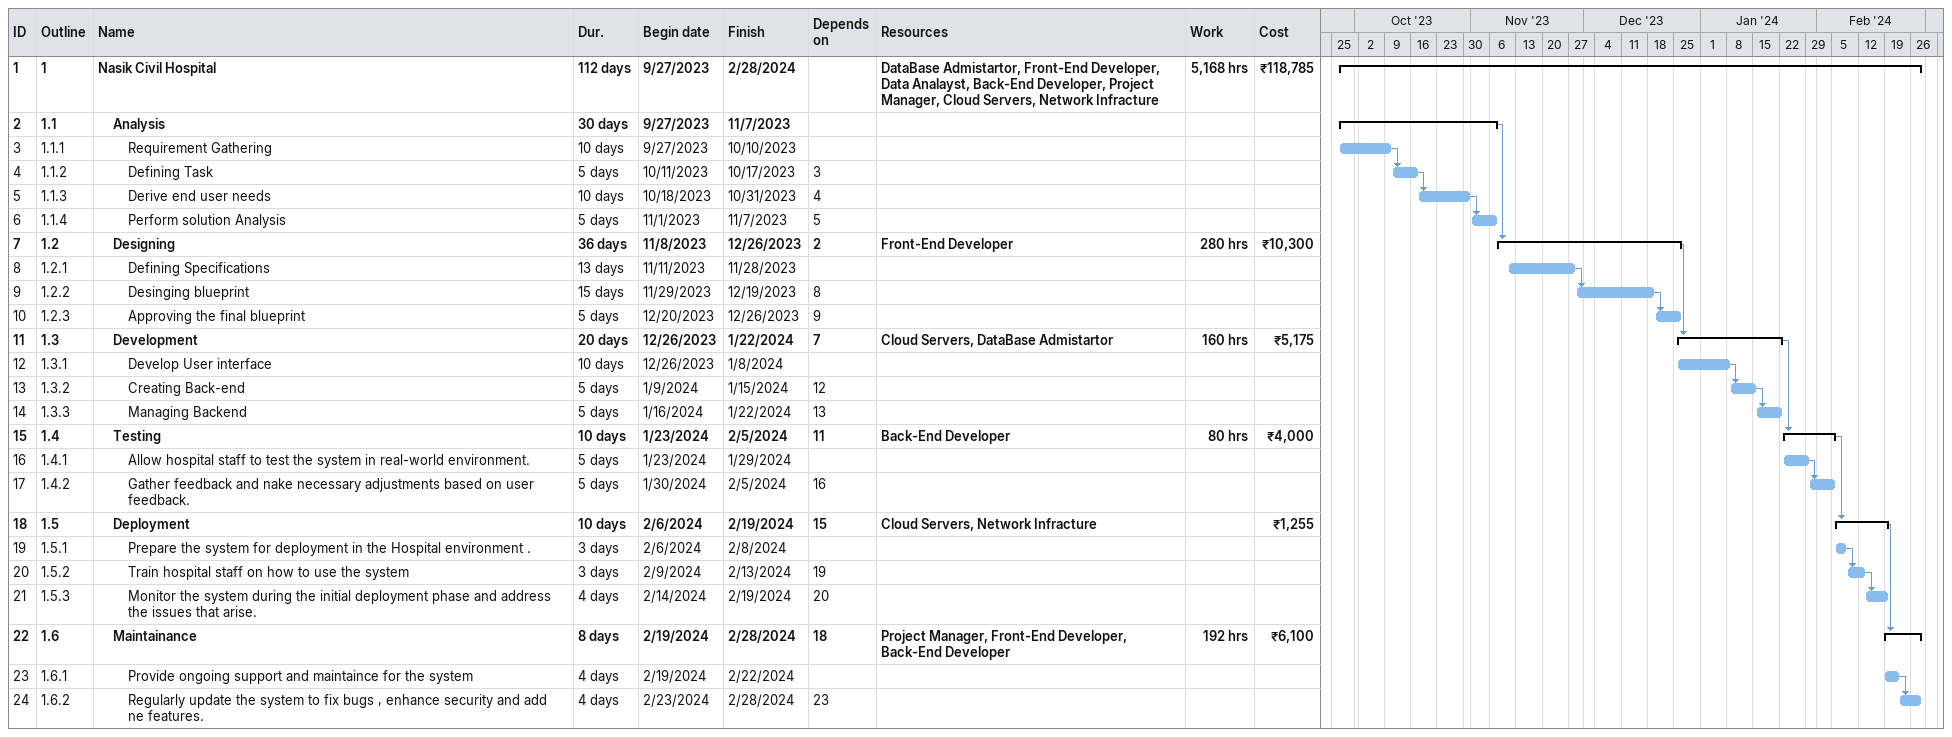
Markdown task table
| ID | WBS | Task | Duration | Start | Finish | Predecessors | Resources | Work (h) | Cost (₹) |
|---|---|---|---|---|---|---|---|---|---|
| 1 | 1 | **Nasik Civil Hospital** | 112d | 2023-09-27 | 2024-02-28 |  | DataBase Admistartor, Front-End Developer, Data Analayst, Back-End Developer, Project Manager, Cloud Servers, Network Infracture | 5168 | 118785 |
| 2 | 1.1 | **Analysis** | 30d | 2023-09-27 | 2023-11-07 |  |  |  |  |
| 3 | 1.1.1 | Requirement Gathering | 10d | 2023-09-27 | 2023-10-10 |  |  |  |  |
| 4 | 1.1.2 | Defining Task | 5d | 2023-10-11 | 2023-10-17 | 3 |  |  |  |
| 5 | 1.1.3 | Derive end user needs | 10d | 2023-10-18 | 2023-10-31 | 4 |  |  |  |
| 6 | 1.1.4 | Perform solution Analysis | 5d | 2023-11-01 | 2023-11-07 | 5 |  |  |  |
| 7 | 1.2 | **Designing** | 36d | 2023-11-08 | 2023-12-26 | 2 | Front-End Developer | 280 | 10300 |
| 8 | 1.2.1 | Defining Specifications | 13d | 2023-11-11 | 2023-11-28 |  |  |  |  |
| 9 | 1.2.2 | Desinging blueprint | 15d | 2023-11-29 | 2023-12-19 | 8 |  |  |  |
| 10 | 1.2.3 | Approving the final blueprint | 5d | 2023-12-20 | 2023-12-26 | 9 |  |  |  |
| 11 | 1.3 | **Development** | 20d | 2023-12-26 | 2024-01-22 | 7 | Cloud Servers, DataBase Admistartor | 160 | 5175 |
| 12 | 1.3.1 | Develop User interface | 10d | 2023-12-26 | 2024-01-08 |  |  |  |  |
| 13 | 1.3.2 | Creating Back-end | 5d | 2024-01-09 | 2024-01-15 | 12 |  |  |  |
| 14 | 1.3.3 | Managing Backend | 5d | 2024-01-16 | 2024-01-22 | 13 |  |  |  |
| 15 | 1.4 | **Testing** | 10d | 2024-01-23 | 2024-02-05 | 11 | Back-End Developer | 80 | 4000 |
| 16 | 1.4.1 | Allow hospital staff to test the system in real-world environment. | 5d | 2024-01-23 | 2024-01-29 |  |  |  |  |
| 17 | 1.4.2 | Gather feedback and nake necessary adjustments based on user feedback. | 5d | 2024-01-30 | 2024-02-05 | 16 |  |  |  |
| 18 | 1.5 | **Deployment** | 10d | 2024-02-06 | 2024-02-19 | 15 | Cloud Servers, Network Infracture |  | 1255 |
| 19 | 1.5.1 | Prepare the system for deployment in the Hospital environment . | 3d | 2024-02-06 | 2024-02-08 |  |  |  |  |
| 20 | 1.5.2 | Train hospital staff on how to use the system | 3d | 2024-02-09 | 2024-02-13 | 19 |  |  |  |
| 21 | 1.5.3 | Monitor the system during the initial deployment phase and address the issues that arise. | 4d | 2024-02-14 | 2024-02-19 | 20 |  |  |  |
| 22 | 1.6 | **Maintainance** | 8d | 2024-02-19 | 2024-02-28 | 18 | Project Manager, Front-End Developer, Back-End Developer | 192 | 6100 |
| 23 | 1.6.1 | Provide ongoing support and maintaince for the system | 4d | 2024-02-19 | 2024-02-22 |  |  |  |  |
| 24 | 1.6.2 | Regularly update the system to fix bugs , enhance security and add ne features. | 4d | 2024-02-23 | 2024-02-28 | 23 |  |  |  |
